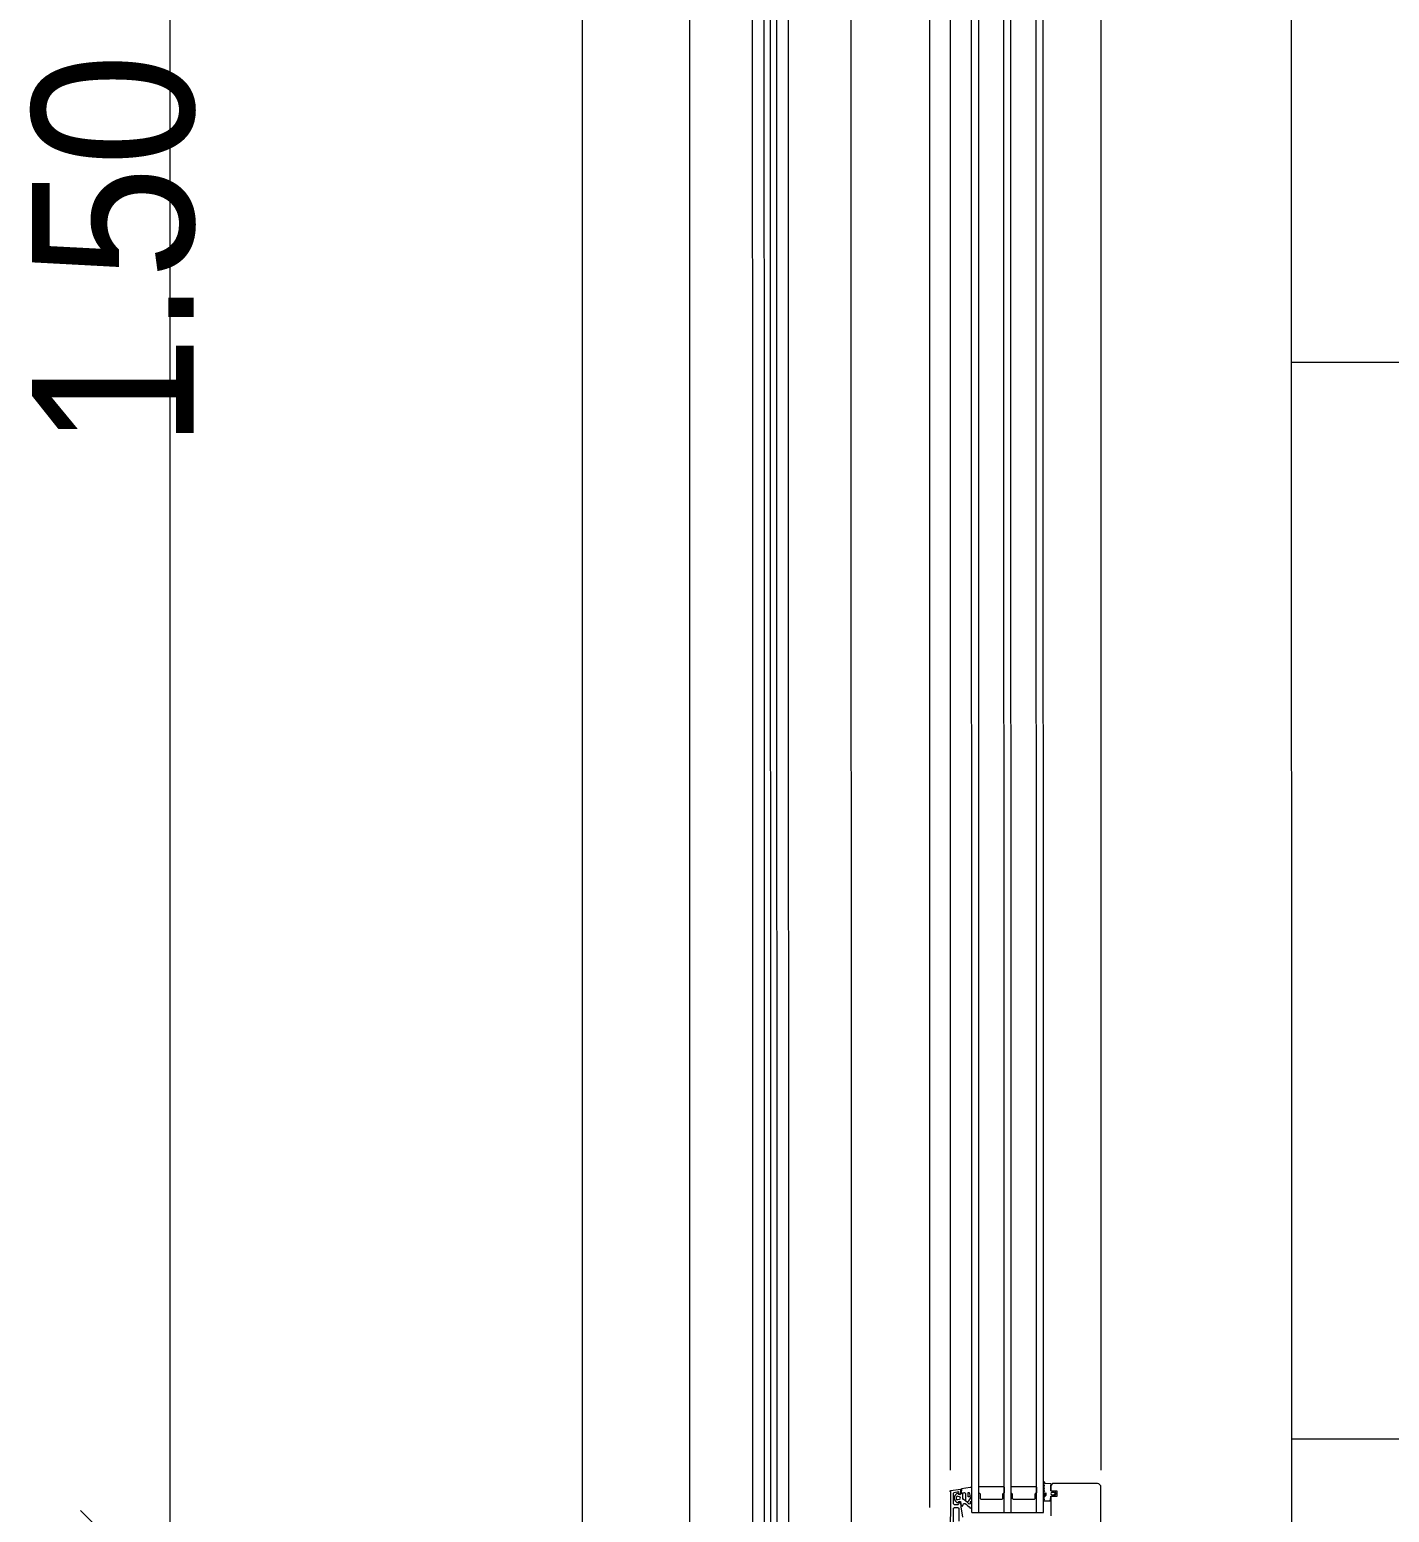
# Model space of a CAD drawing. Header units: metres. Extents: x -0.64 to 0.89, y -0.01 to 0.61.
# Drawn here: x 0.27899 to 0.29415, y 0.38084 to 0.39737 of the extents above; entities that cross this region are included whole.
import ezdxf
from ezdxf.xclip import XClip

# ---------------------------------------------------------------- set-up
doc = ezdxf.new("R2010")
doc.units = ezdxf.units.M
doc.header["$MEASUREMENT"] = 0
doc.header["$XCLIPFRAME"] = 0
doc.linetypes.add('Strichpunkt 6_2_2mm Schnitt', pattern=[0.01, 0.006, -0.002, 0, -0.002])
for name, color, linetype in [('010 Aussenwände', 7, 'Continuous'), ('011_Stift 1.Grau', 7, 'Continuous'), ('013 Fenster', 7, 'Continuous'), ('050 Geländer', 7, 'Continuous'), ('060 Möbel Einbau', 7, 'Continuous'), ('120 Bemassungen Detail', 7, 'Continuous')]:
    doc.layers.add(name, color=color, linetype=linetype)
doc.styles.add('ERSTELLTER_STIL_5', font='Arial.ttf', dxfattribs={"width": 0.9})

# ---------------------------------------------------------------- blocks, each defined once
blk = doc.blocks.new('Zeichnung_6_5', base_point=(-3.546987159042529, 0.3636633685485122))
at = {"layer": '010 Aussenwände', "color": 7, "linetype": 'Continuous', "lineweight": 13, "ltscale": 1000}
blk.add_line((0.2851474314175393, 0.4092992388495295), (0.2851519198458726, 0.3794064598299028), dxfattribs=at)
at = {"layer": '011_Stift 1.Grau', "color": 7, "linetype": 'Strichpunkt 6_2_2mm Schnitt', "lineweight": 13, "ltscale": 1000}
for p, q in [((0.2872434371927323, 0.4145293287382327), (0.2872479231817023, 0.379833636239068)), ((0.2863434365703802, 0.4096953182563075), (0.2863479249987135, 0.379833636239068)), ((0.2881434353757212, 0.4096953182563075), (0.2881479238040544, 0.379833636239068))]:
    blk.add_line(p, q, dxfattribs=at)
at = {"layer": '011_Stift 1.Grau', "color": 7, "linetype": 'Continuous', "lineweight": 13, "ltscale": 1000, "flags": 128}
for points in [[(0.2870434631159502, 0.4098027636354146), (0.2870479509435864, 0.3798391470849319)], [(0.2871734631159493, 0.4098027636354146), (0.2871779509435854, 0.3798391470849319)], [(0.2873134631159506, 0.4098027636354146), (0.2873179509435868, 0.3798391470849319)], [(0.2874434631159497, 0.4098027636354146), (0.2874479509435859, 0.3798391470849319)]]:
    blk.add_lwpolyline(points, dxfattribs=at)
at = {"layer": '013 Fenster', "color": 7, "linetype": 'Continuous', "lineweight": 13, "ltscale": 1000}
for p, q in [((0.2890259189307574, 0.380898040185305), (0.2890214329417874, 0.4093067106190865)), ((0.2892559606402899, 0.3813156298969975), (0.2892514722119566, 0.4088252510600844)), ((0.2909356988386582, 0.3813156298969975), (0.2909312104103249, 0.4088252510600844)), ((0.2894918714577407, 0.3815336943330971), (0.2894873830294075, 0.4085610533866811)), ((0.2895718703746914, 0.3815336943330971), (0.2895673819463581, 0.4085610533866811)), ((0.2898518702430636, 0.3815336943330971), (0.2898473818147304, 0.4085610533866811)), ((0.2899318715993775, 0.3815336943330971), (0.2899273831710443, 0.4085610533866811)), ((0.2902118714677497, 0.3815336943330971), (0.2902073830394165, 0.4085610533866811)), ((0.2902918703847004, 0.3815336943330971), (0.2902873819563672, 0.4085610533866811)), ((0.2902918703644155, 0.3814649802914903), (0.2902928703604042, 0.3814649802914903)), ((0.2894918704202887, 0.3814246083180871), (0.2894928704162787, 0.3814246083180871)), ((0.2894918704202887, 0.3814246083180871), (0.2894928704162787, 0.3814246083180871)), ((0.2902918703644155, 0.3814112033760939), (0.2902928703604042, 0.3814112033760939)), ((0.289367920147436, 0.3811033685491197), (0.2893689201434251, 0.3811033685491197)), ((0.2892519201276493, 0.381079619887244), (0.2892529201236385, 0.381079619887244)), ((0.2892519201276493, 0.3810026449322328), (0.2892529201236385, 0.3810026449322328)), ((0.2894433791633348, 0.3809537680820632), (0.2894454748260835, 0.3809558637448114)), ((0.2895718703746914, 0.3808436521428494), (0.2898518702430636, 0.3808436521428494)), ((0.2899318715993775, 0.3808436521428494), (0.2902118714677497, 0.3808436521428494))]:
    blk.add_line(p, q, dxfattribs=at)
at = {"layer": '013 Fenster', "color": 7, "linetype": 'Continuous', "lineweight": 13, "ltscale": 1000, "flags": 128}
for points in [[(0.2894918704184923, 0.3808436521002113), (0.2895718704184929, 0.3808436521002113), (0.2895718704184929, 0.3815636521002114)], [(0.2894918704184923, 0.3808436521002113), (0.2894918704184923, 0.3815636521002114)], [(0.2898518704184929, 0.3808436521002113), (0.2899318704184934, 0.3808436521002113), (0.2899318704184934, 0.3815636521002114)], [(0.2898518704184929, 0.3808436521002113), (0.2898518704184929, 0.3815636521002114)], [(0.2902118704184935, 0.3808436521002113), (0.2902118704184935, 0.3815636521002114)], [(0.2902118704184935, 0.3808436521002113), (0.2902918704184927, 0.3808436521002113), (0.2902918704184927, 0.3815636521002114)], [(0.2893923953281825, 0.380791247917149), (0.2893722239813661, 0.3809056453096201), (0.2893719201364267, 0.3809508832185287), (0.2893636774957398, 0.3809616111405899), (0.289351920136427, 0.3809633684999028), (0.2893479201364269, 0.3809373684999028), (0.2893379201364272, 0.3809273684999028), (0.289297920136427, 0.3809273684999028), (0.289287920136426, 0.3809373684999028), (0.289287920136426, 0.3810565628128967), (0.2892961836546504, 0.3810664108904268), (0.2893432255437167, 0.3810747056446926), (0.2893479201364269, 0.3810473684999028), (0.289359434855053, 0.3810433684999028), (0.2893701627771139, 0.3810516111405899), (0.2893719201364267, 0.3810993684999028), (0.2892552255437164, 0.3810835591090755), (0.2892519201364272, 0.3805073684999029)], [(0.2892919201364275, 0.3805763684999028), (0.289287920136426, 0.3808893684999028), (0.289297920136427, 0.3808993684999028), (0.2893379201364272, 0.3808993684999028), (0.2893479201364269, 0.3808893684999028), (0.2893479201364269, 0.3807443684999028)], [(0.2894433791861166, 0.3809537680320952), (0.2894221819029945, 0.3809714600959031)]]:
    blk.add_lwpolyline(points, dxfattribs=at)
for points in [[(0.2894454748582751, 0.3809558637042532, 0.1062874870530187), (0.2894919201364274, 0.3810345187720291), (0.2894919201364274, 0.3811114063028709, 0.2884672668179177), (0.2894728695505302, 0.3811219228110297), (0.2893775406253059, 0.3811051130153558), (0.2893721819029955, 0.3810560419823233, -0.02700807046269336), (0.2894105320833571, 0.3810646074686395), (0.2894221819029945, 0.3810547445027994), (0.2894221819029945, 0.3809714600959031)], [(0.2909319201364271, 0.3798833684998022), (0.2909319201364271, 0.3811233684998022, 0.4142135623730951), (0.2908919201364273, 0.3811633684998022), (0.2903919201364262, 0.3811633684998022), (0.290371920136427, 0.3811433684998022), (0.290371920136427, 0.3810833684998022), (0.2904419201364274, 0.3810833684998022), (0.2904419201364274, 0.3810213684998022), (0.290371920136427, 0.3810213684998022), (0.290371920136427, 0.3808033684998022, -0.4142135623730951)], [(0.2893721819029955, 0.3810560419823233), (0.2893652026948703, 0.3810441471075809), (0.2893473519298486, 0.3810418723072043), (0.2893376222073316, 0.381053080004924), (0.2893275840116862, 0.3810557697313405), (0.2893109183844924, 0.3810391041041475, 0.4142135623730844), (0.2893109183844924, 0.3809679500771593), (0.2893275840116862, 0.3809512844499662), (0.2893376222073316, 0.3809539741763828), (0.2893473519298486, 0.3809651818741024), (0.2893652026948703, 0.3809629070737259), (0.2893721819029955, 0.3809202844499663), (0.2893901819029958, 0.3809142844499663), (0.2893961819029953, 0.3809296604864491, -0.6131682028783635), (0.2894184229911985, 0.3809409779272031, -0.04724395351508747), (0.2894749360558473, 0.3808910304622192), (0.2894919201364274, 0.3808978660219142), (0.2894919201364274, 0.3809617041194986), (0.2894723432567323, 0.3809590211835252), (0.2894738734526143, 0.3809391394452791), (0.2894636081748119, 0.3809344770933009, 0.01664310857857909), (0.2894433791861166, 0.3809537680320952)], [(0.2894221819029945, 0.3809714600959031, 0.01612907223328889), (0.2894002986246087, 0.3809874281598853), (0.2893941819029946, 0.380998997685454), (0.2893941819029946, 0.3810614866296618)]]:
    blk.add_lwpolyline(points, format="xyb", dxfattribs=at)
for points in [[(0.2895875704184929, 0.3809950521002113), (0.2895875704184929, 0.3810450521002113), (0.2895797704184933, 0.3810528521002113), (0.2895718704184929, 0.3810606521002113), (0.2895718704184929, 0.3811242521002114), (0.2895796704184934, 0.3811320521002113), (0.2898440704184932, 0.3811320521002113), (0.2898518704184929, 0.3811242521002114), (0.2898518704184929, 0.3810606521002113), (0.2898440704184932, 0.3810528521002113), (0.2898361704184929, 0.3810450521002113), (0.2898361704184929, 0.3809950521002113), (0.2898283704184932, 0.3809872521002113), (0.2895953704184926, 0.3809872521002113)], [(0.2899475704184922, 0.3809950521002113), (0.2899475704184922, 0.3810450521002113), (0.2899397704184929, 0.3810528521002113), (0.2899318704184934, 0.3810606521002113), (0.2899318704184934, 0.3811242521002114), (0.2899396704184931, 0.3811320521002113), (0.2902040704184929, 0.3811320521002113), (0.2902118704184935, 0.3811242521002114), (0.2902118704184935, 0.3810606521002113), (0.2902040704184929, 0.3810528521002113), (0.2901961704184934, 0.3810450521002113), (0.2901961704184934, 0.3809950521002113), (0.2901883704184924, 0.3809872521002113), (0.2899553704184932, 0.3809872521002113)]]:
    blk.add_lwpolyline(points, close=True, dxfattribs=at)
for points in [[(0.2903716575992283, 0.3810085247680825), (0.2903716575971731, 0.3810223183459904, 0.004862002332340448), (0.2904032729661985, 0.3810328181955067), (0.2904046638375615, 0.3810223183459904, 0.3072467870419174), (0.2904296873199885, 0.3810500560715276, 0.3096951319486972), (0.2904112521337407, 0.3810823183459904), (0.2904027419257287, 0.3810755266932659, 0.008667927134142104), (0.2903718704128213, 0.3810823183459904), (0.2903716575992283, 0.3810961041873545), (0.2903716575973081, 0.3811411935704587), (0.2903820865293611, 0.3811529882189715), (0.290372726538366, 0.3811623305349595), (0.2903080592542508, 0.3811669738210082), (0.2903074590962094, 0.3811810056801106), (0.2902918704128221, 0.3811841919018055), (0.2902918704128221, 0.3811545746378643), (0.2903004021474538, 0.3811419007676091), (0.2902945973669802, 0.3811308598037385), (0.2902952874866132, 0.3811204155899853), (0.2903004039613077, 0.381106277742605), (0.2902947717658018, 0.3810931774904521), (0.2903027077726952, 0.3810799612887425), (0.2902944321293495, 0.381070751342629), (0.2902918704128221, 0.3810306447797336), (0.2903058474164779, 0.3810301247324142), (0.2903075395622765, 0.3810510154518144), (0.2903156575971733, 0.3810613541833006), (0.2903156575971733, 0.3810312374999962), (0.2903106575971721, 0.3810225772459584), (0.2902945973669802, 0.3810108368452589), (0.2902952874866132, 0.3810003926315057), (0.2903004039613077, 0.3809862547841255), (0.2902970003989509, 0.3809723183459904), (0.2903656575975164, 0.3809723183459904)], [(0.2893294746660358, 0.381023812509068, 0.304306585351549), (0.2893213202865539, 0.3809866415423063, 0.01634219209020381), (0.2893549700637439, 0.38098901330968, 0.7724961036753218), (0.2893549700637439, 0.3810180408716268, 0.01634219209020592)], [(0.2894652062910841, 0.3810150885718061), (0.2894521819029947, 0.3810174254667771), (0.2894521819029947, 0.3810630309371153), (0.2894640828557957, 0.3810641166424392, -0.1026144913173417), (0.2894694159830786, 0.3810359315979533)], [(0.2904058248265078, 0.381040338637973, 0.9912862837515923), (0.2904057602056653, 0.3810643343038764), (0.2903837564133385, 0.3810643204676349, 0.9979375516102603), (0.2903836916527354, 0.3810403238391583)]]:
    blk.add_lwpolyline(points, format="xyb", close=True, dxfattribs=at)
at = {"layer": '013 Fenster', "color": 7, "linetype": 'Continuous', "lineweight": 13, "ltscale": 1000}
blk.add_point((0.2892529201236385, 0.381079619887244), dxfattribs=at)
at = {"layer": '050 Geländer', "color": 7, "linetype": 'Continuous', "lineweight": 13, "ltscale": 1000}
blk.add_line((0.2930596645951315, 0.3784633702955515), (0.2930551493338028, 0.4124632515104423), dxfattribs=at)
at = {"layer": '060 Möbel Einbau', "color": 7, "linetype": 'Continuous', "lineweight": 13, "ltscale": 1000}
for p, q in [((0.2930596645951315, 0.3936633718620549), (0.3561596659466321, 0.3936633694226917)), ((0.2930596645951315, 0.38166337332148), (0.3561596659466321, 0.3816633684427535))]:
    blk.add_line(p, q, dxfattribs=at)
at = {"layer": '120 Bemassungen Detail', "color": 7, "linetype": 'Continuous', "lineweight": 13, "ltscale": 1000}
for p, q in [((0.2805574279996074, 0.3798633696374126), (0.2805574279996074, 0.4098633074441326)), ((0.2795574281212261, 0.3808633695157938), (0.2815574278779886, 0.3788633697590313))]:
    blk.add_line(p, q, dxfattribs=at)
at = {"layer": '120 Bemassungen Detail', "color": 7, "linetype": 'Continuous', "lineweight": 13, "insert": (0.2808447036859449, 0.3927012881258124), "char_height": 0.001799999952316284, "attachment_point": 7, "rotation": 90, "style": 'ERSTELLTER_STIL_5'}
blk.add_mtext('\\A1;{\\pql;\\fArial|b0|i0|c0|p0;\\W0.900000;1.50}', dxfattribs=at)

msp = doc.modelspace()

# ---------------------------------------------------------------- block references
at = {"layer": '011_Stift 1.Grau', "color": 7, "linetype": 'Continuous', "lineweight": 13, "ltscale": 1000}
ref = msp.add_blockref('Zeichnung_6_5', (-3.546987159042529, 0.3636633685485122), dxfattribs=at)
XClip(ref).set_block_clipping_path([(0.2394168841950646, 0.2863844754022507), (0.4031196229619455, 0.4274582881007655)])

doc.saveas('drawing.dxf')
